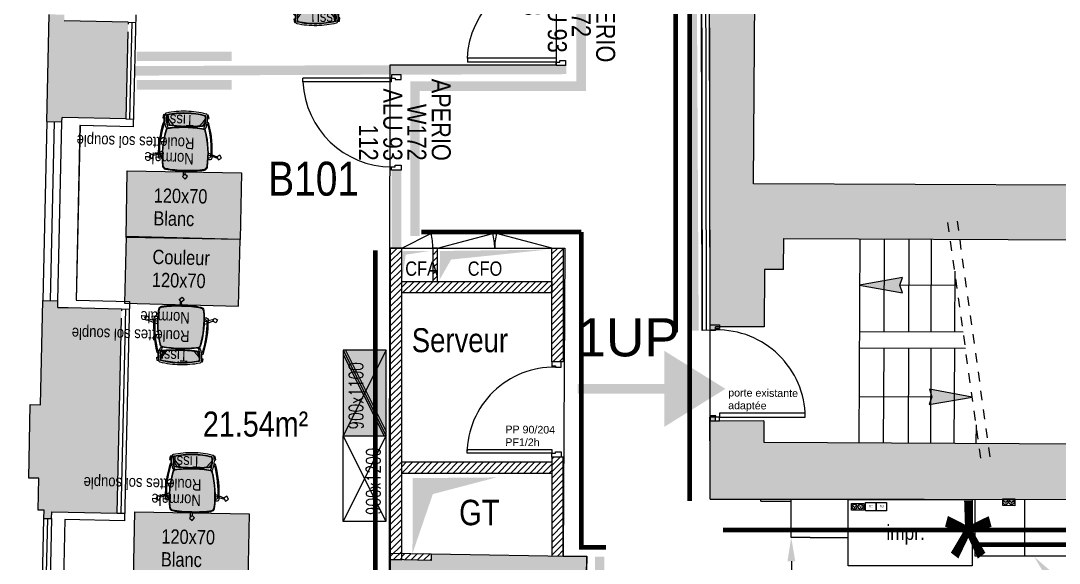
# Model space of a CAD drawing. Extents: x -28.9 to 23.3, y -8.4 to 57.6.
# Drawn here: x -16.27 to -5.36, y 25.05 to 30.75 of the extents above; entities that cross this region are included whole.
import ezdxf
from ezdxf import colors
from ezdxf.entities.mleader import LeaderData, LeaderLine
from ezdxf.enums import TextEntityAlignment as Align
from ezdxf.math import Vec2, Vec3

# ---------------------------------------------------------------- set-up
doc = ezdxf.new("R2010")
doc.units = 0
doc.header["$LTSCALE"] = 0.001
for name, pattern in [('AXES2', [28.575, 19.05, -3.175, 3.175, -3.175]), ('CACHE', [0.375, 0.25, -0.125]), ('CACHE2', [4.7625, 3.175, -1.5875]), ('CONTINU', [0]), ('HIDDEN', [9.525, 6.35, -3.175])]:
    doc.linetypes.add(name, pattern=pattern)
for name, color, linetype in [('00-SECURITE UP', 12, 'Continuous'), ('01-FAC_CHASSIS EXI', 4, 'Continuous'), ('01-STR_MACONNERIE_HACH', 252, 'Continuous'), ('02-CL HACH PLATRE', 6, 'Continuous'), ('02-ISOLATION', 6, 'ISOLATION'), ('A-Etiq_Mob', 7, 'Continuous'), ('A-Etiquettes', 7, 'Continuous'), ('A-legende', 7, 'Continuous'), ('A-MobilierAQ', 7, 'Continuous'), ('A-num pièce', 1, 'Continuous'), ('A-texte', 7, 'Continuous'), ('Exit- Etiquette-incendie', 1, 'Continuous')]:
    doc.layers.add(name, color=color, linetype=linetype)
for name, color, linetype, true_color in [('04-MOBILIER', 1, 'Continuous', 0xff0000), ('A-cote', 7, 'Continuous', 0x425746), ('A-Détails', 7, 'Continuous', 0x00a500), ('A-mobilier', 7, 'Continuous', 0x666666), ('A-MOQUETTE', 7, 'Continuous', 0xe5ecff), ('A-projet', 7, 'Continuous', 0x5b6280), ('A-signalétique', 7, 'Continuous', 0x666666), ('A-vitré', 7, 'Continuous', 0x61becc), ('couleur siege', 1, 'Continuous', 0xff0000), ('SA-ELEVATION', 2, 'Continuous', 0xffff00)]:
    doc.layers.add(name, color=color, linetype=linetype, true_color=true_color)
doc.layers.add('A-portes', color=7, linetype='Continuous', lineweight=25)
doc.layers.add('plafond', color=5, linetype='Continuous', lineweight=25, true_color=0x0000ff)
doc.styles.add('ARIAL', font='arial.ttf')
doc.styles.add('RENS', font='arial.ttf', dxfattribs={"width": 0.999})
doc.styles.add('ROMAND', font='romand', dxfattribs={"width": 0.7})
doc.styles.get("Standard").update_dxf_attribs({"font": 'ARIALN.TTF'})
doc.styles.add('verdana', font='swissc.ttf')
doc.styles.add('Y_TXT_COT', font='arial.ttf', dxfattribs={"height": 0.2})
doc.linetypes.add('ISOLATION', pattern='A,0.00254,-2.54,[134,ltypeshp.shx,S=2.54,R=0,X=-2.54,Y=0],-5.08,[134,ltypeshp.shx,S=2.54,R=180,X=2.54,Y=0],-2.54', length=10.16254)
pattern_1 = [(45, (-0.12, 0), (-0.03367596, 0.03367596), [])]

# ---------------------------------------------------------------- blocks, each defined once
blk = doc.blocks.new('chaise')
at = {"layer": 'A-mobilier', "ltscale": 0.1, "true_color": 0xc7c8ca}
h = blk.add_hatch(color=9, dxfattribs=at)
h.dxf.hatch_style = 1
h.paths.add_polyline_path([(0.272, 0.456, 0.30076), (0.236, 0.489, 0.043342), (0.008, 0.509, 0.043342), (-0.219, 0.489, 0.300759), (-0.255, 0.456, 0.09791), (-0.223, 0.027, 0.292085), (-0.207, 0.013, 0.040929), (0.008, -0.005, 0.040929), (0.223, 0.013, 0.292085), (0.239, 0.027, 0.09791)])
h.paths.add_polyline_path([(0.159, -0.024, 0.015765), (0.008, -0.018, 0.016739), (-0.152, -0.025), (-0.19, -0.069), (-0.218, -0.103, 0.040824), (-0.213, -0.142, 0.054873), (0.008, -0.167, 0.054873), (0.23, -0.142, 0.02252), (0.233, -0.121), (0.219, -0.101)])
h.paths.add_polyline_path([(0.191, -0.026, 0.003373), (0.159, -0.024), (0.219, -0.101), (0.233, -0.121, 0.02535), (0.235, -0.097)])
h.paths.add_polyline_path([(0.226, -0.03, 0.0036), (0.191, -0.026), (0.235, -0.097, 0.0714)])
h.paths.add_polyline_path([(-0.152, -0.025, 0.003505), (-0.185, -0.027), (-0.196, -0.043), (-0.217, -0.075, 0.030269), (-0.218, -0.103), (-0.19, -0.069)])
h.paths.add_polyline_path([(-0.185, -0.027, 0.002494), (-0.209, -0.03, 0.048116), (-0.217, -0.075), (-0.196, -0.043)], flags=17)
at = {"layer": 'A-mobilier'}
for p, q in [((0.004, 0.509), (0.006, 0.543)), ((0.022, 0.558), (0.023, 0.509)), ((-0.262, 0.365), (-0.287, 0.365)), ((0.279, 0.365), (0.303, 0.365)), ((-0.374, 0.349), (-0.308, 0.33)), ((-0.308, 0.308), (-0.363, 0.33)), ((-0.292, 0.326), (-0.283, 0.323)), ((-0.263, 0.345), (-0.272, 0.345)), ((0.279, 0.345), (0.288, 0.345)), ((0.279, 0.31), (0.309, 0.317)), ((0.309, 0.293), (0.279, 0.282)), ((0.324, 0.32), (0.378, 0.334)), ((0.398, 0.325), (0.324, 0.298)), ((-0.242, -0.066), (-0.241, -0.066)), ((-0.19, -0.069), (-0.219, -0.105)), ((-0.217, -0.075), (-0.196, -0.043)), ((0.233, -0.121), (0.219, -0.101)), ((0.258, -0.066), (0.257, -0.066))]:
    blk.add_line(p, q, dxfattribs=at)
at = {"layer": 'A-mobilier', "linetype": 'HIDDEN'}
for p, q in [((-0.263, 0.29), (-0.293, 0.302)), ((-0.283, 0.323), (-0.263, 0.317)), ((-0.196, -0.043), (-0.185, -0.027)), ((-0.152, -0.025), (-0.19, -0.069)), ((0.219, -0.101), (0.159, -0.024)), ((0.191, -0.026), (0.235, -0.097))]:
    blk.add_line(p, q, dxfattribs=at)
at = {"layer": 'A-mobilier'}
for points in [[(-0.024, 0.57), (0.006, 0.543), (0.034, 0.572), (0.003, 0.6)], [(-0.398, 0.31), (-0.363, 0.331), (-0.383, 0.366), (-0.418, 0.345)], [(0.395, 0.371), (0.378, 0.334), (0.415, 0.317), (0.432, 0.354)]]:
    blk.add_lwpolyline(points, close=True, dxfattribs=at)
for points in [[(-0.243, -0.109), (-0.259, -0.113), (-0.25, -0.153), (-0.237, -0.15)], [(0.255, -0.145), (0.275, -0.147), (0.28, -0.107), (0.259, -0.105)]]:
    blk.add_lwpolyline(points, dxfattribs=at)
for centre, radius, start, end in [((-0.212, 0.445), 0.0447, 99.9272, 166.8835), ((-0.019, -0.687), 1.184, 88.7046, 100.0235), ((0.008, -0.811), 1.32, 90, 99.927), ((0.008, -0.811), 1.32, 80.073, 90), ((0.035, -0.687), 1.184, 79.9765, 91.2954), ((0.228, 0.445), 0.0447, 13.1165, 80.0728), ((-0.287, 0.345), 0.02, 90, 178.2197), ((0.845, 0.323), 1.108, 173.1278, 195.4958), ((0.845, 0.323), 1.103, 173.7387, 195.3268), ((-0.203, 0.434), 0.0495, 115.9014, 169.3298), ((-0.829, 0.323), 1.103, 344.6732, 6.2613), ((-0.829, 0.323), 1.108, 344.5042, 6.8722), ((0.219, 0.434), 0.0495, 10.6702, 64.0986), ((0.303, 0.345), 0.02, 1.7803, 90), ((1.039, 0.304), 1.347, 178.2197, 195.2822), ((0.842, 0.272), 1.135, 177.2781, 195.5028), ((-0.272, 0.325), 0.02, 90, 177.2781), ((-0.826, 0.272), 1.135, 344.4972, 2.7219), ((-1.023, 0.304), 1.347, 344.7178, 1.7803), ((0.288, 0.325), 0.02, 2.7219, 90), ((-0.207, -0.008), 0.02, 80.7555, 159.0187), ((-0.204, 0.032), 0.02, 195.4958, 260.6251), ((0.02, -0.095), 0.243, 156.8702, 192.2258), ((-0.2, 0.037), 0.02, 195.3268, 260.7665), ((0.008, 1.315), 1.32, 260.6251, 270), ((-0.186, -0.008), 0.02, 114.7785, 159.0187), ((0.008, 1.315), 1.315, 260.7665, 270), ((0.008, 1.315), 1.315, 270, 279.2335), ((0.008, 1.315), 1.32, 270, 279.3749), ((0.202, -0.008), 0.02, 20.9813, 65.2215), ((0.216, 0.037), 0.02, 279.2335, 344.6732), ((0.223, -0.008), 0.02, 20.9813, 99.2445), ((-0.003, -0.095), 0.243, 347.7742, 23.1298), ((0.22, 0.032), 0.02, 279.3749, 344.5042), ((-0.241, -0.046), 0.02, 195.2822, 270), ((-0.233, -0.026), 0.02, 195.5028, 252.7294), ((0.02, -0.095), 0.263, 159.0187, 193.9621), ((0.02, -0.095), 0.238, 164.1556, 191.4603), ((0.031, -2.412), 2.399, 90.5363, 95.8288), ((0.031, -2.412), 2.394, 90.5374, 95.7482), ((-0.014, -2.412), 2.399, 84.1712, 89.4637), ((-0.014, -2.412), 2.394, 84.2518, 89.4626), ((-0.003, -0.095), 0.238, 348.5397, 15.8444), ((-0.003, -0.095), 0.263, 346.0379, 20.9813), ((0.249, -0.026), 0.02, 287.2706, 344.4972), ((0.257, -0.046), 0.02, 270, 344.7178), ((-0.22, -0.145), 0.02, 218.589, 257.0335), ((0.01, 0.853), 1.044, 257.0335, 269.9004), ((0.01, 0.853), 1.024, 257.1546, 269.8984), ((0.01, 0.853), 1.019, 257.3346, 269.8979), ((0.006, 0.853), 1.019, 270.1021, 282.6654), ((0.006, 0.853), 1.024, 270.1016, 282.8454), ((0.006, 0.853), 1.044, 270.0996, 282.9665), ((0.236, -0.145), 0.02, 282.9665, 321.411)]:
    blk.add_arc(centre, radius, start, end, dxfattribs=at)
blk = doc.blocks.new('SiègeT1')
at = {"layer": 'couleur siege', "true_color": 0x8a6689}
for points in [[(-0.194, 0.224), (-0.077, 0.21), (0.039, 0.212), (0.155, 0.217), (0.198, 0.222), (0.203, 0.244), (0.204, 0.282), (0.201, 0.321), (0.123, 0.338), (0.039, 0.343), (-0.023, 0.345), (-0.098, 0.338), (-0.149, 0.331), (-0.196, 0.322), (-0.202, 0.3), (-0.201, 0.265)], [(-0.208, -0.236), (-0.225, -0.22), (-0.234, -0.197), (-0.236, -0.14), (-0.238, -0.076), (-0.234, -0.012), (-0.228, 0.045), (-0.218, 0.102), (-0.211, 0.132), (-0.201, 0.169), (-0.197, 0.177), (-0.184, 0.18), (-0.12, 0.188), (-0.049, 0.193), (0.009, 0.195), (0.077, 0.193), (0.132, 0.188), (0.169, 0.183), (0.191, 0.179), (0.199, 0.177), (0.204, 0.173), (0.207, 0.164), (0.219, 0.115), (0.231, 0.045), (0.237, -0.005), (0.241, -0.063), (0.241, -0.105), (0.24, -0.159), (0.236, -0.197), (0.235, -0.21), (0.229, -0.22), (0.222, -0.229), (0.213, -0.234), (0.207, -0.236), (0.175, -0.242), (0.114, -0.248), (0.051, -0.251), (-0.05, -0.252), (-0.126, -0.247), (-0.191, -0.238)]]:
    blk.add_hatch(color=8, dxfattribs=at).paths.add_polyline_path(points)
at = {"extrusion": (0, 0, -1), "xscale": 0.8999999999999986, "yscale": 0.8999999999999986, "zscale": -0.9, "rotation": 180}
blk.add_blockref('chaise', (0.005, 0.195), dxfattribs=at)
at = {"layer": 'A-Etiq_Mob', "style": 'ROMAND', "width": 0.7}
for tag, p in [('FINITION', (-0.079, 0.177)), ('PIETEMENT', (-0.091, -0.031)), ('ASSISE', (-0.088, -0.224)), ('COULEUR', (-0.104, -0.424))]:
    blk.add_attdef(tag, p, '', height=0.15, dxfattribs=at)
blk = doc.blocks.new('Poste127Couleur')
at = {"transparency": 33554582}
h = blk.add_hatch(color=256, dxfattribs=at)
h.dxf.hatch_style = 1
h.set_gradient(color1=(169, 83, 160), color2=(255, 246, 230), tint=1, name='CURVED')
h.paths.add_polyline_path([(0, 0.703), (0, 0.003), (1.2, 0.003), (1.2, 0.703)])
blk.add_lwpolyline([(0, 0.7), (0, 0), (1.2, 0), (1.2, 0.7)], close=True)
at = {"layer": 'A-Etiq_Mob'}
for tag, p in [('STRATIFIE', (0.284, 0.421)), ('DIM', (0.284, 0.18))]:
    blk.add_attdef(tag, p, '', height=0.15, dxfattribs=at)
blk = doc.blocks.new('Poste127')
at = {"transparency": 33554582}
h = blk.add_hatch(color=256, dxfattribs=at)
h.dxf.hatch_style = 1
h.set_gradient(color1=(199, 200, 202), color2=(255, 246, 230), tint=1, name='CURVED')
h.paths.add_polyline_path([(0, 0.7), (0, 0), (1.2, 0), (1.2, 0.7)])
blk.add_lwpolyline([(0, 0.7), (0, 0), (1.2, 0), (1.2, 0.7)], close=True)
at = {"layer": 'A-Etiq_Mob'}
for tag, p in [('FINITION', (0.284, 0.421)), ('DIM', (0.284, 0.18))]:
    blk.add_attdef(tag, p, '', height=0.15, dxfattribs=at)
blk = doc.blocks.new('BLOC_ATT_RENS_100')
at = {"flags": 8}
for tag, p, height in [('N°', (-0.416, 0.973), 0.25), ('TITRE', (-0.416, 0.675), 0.21), ('SURF', (-0.416, 0.373), 0.15), ('EFFECTIF', (-0.416, 0.073), 0.15), ('HSP', (-0.416, -0.236), 0.15), ('REV.SOL', (-0.416, -0.526), 0.15), ('REV.MUR', (-0.416, -0.826), 0.15), ('PLAF', (-0.416, -1.126), 0.15)]:
    blk.add_attdef(tag, p, '', height=height, dxfattribs=at)
at = {"layer": 'Exit- Etiquette-incendie', "flags": 8}
for tag, p in [('EFFECTIF.MAX', (-0.416, -1.414)), ('SURF.PROG', (-0.416, -1.648))]:
    blk.add_attdef(tag, p, '', height=0.15, dxfattribs=at)
blk = doc.blocks.new('Xref-R1-2018-11')
h = blk.add_hatch(color=256)
h.dxf.hatch_style = 1
h.paths.add_polyline_path([(-9.527, 21.458), (-9.533, 21.154), (-9.497, 21.419), (-9.24, 21.459)])
h = blk.add_hatch(color=256)
h.dxf.hatch_style = 1
h.paths.add_polyline_path([(-9.136, 21.458), (-9.142, 21.154), (-9.02, 21.368), (-8.011, 21.472)])
h = blk.add_hatch(color=256)
h.dxf.hatch_style = 1
h.paths.add_polyline_path([(-4.278, 21.178), (-4.728, 21.1), (-4.279, 21.017), (-4.306, 21.098)])
h = blk.add_hatch(color=256)
h.dxf.hatch_style = 1
h.paths.add_polyline_path([(-3.996, 19.846), (-3.546, 19.924), (-3.995, 20.007), (-3.968, 19.926)])
h = blk.add_hatch(color=256)
h.dxf.hatch_style = 1
h.paths.add_polyline_path([(-9.423, 19.072), (-9.426, 18.28), (-9.212, 18.904), (-8.546, 19.079)])
at = {"layer": '00-SECURITE UP'}
h = blk.add_hatch(color=256, dxfattribs=at)
h.dxf.hatch_style = 1
h.paths.add_polyline_path([(-6.781, 19.61), (-6.781, 20.01), (-6.781, 20.41), (-6.138, 20.01)])
at = {"layer": '01-STR_MACONNERIE_HACH'}
h = blk.add_hatch(color=256, dxfattribs=at)
h.dxf.hatch_style = 1
h.paths.add_polyline_path([(-13.248, 17.273), (-13.246, 17.355), (-13.326, 17.357), (-13.329, 17.259), (-13.391, 17.26), (-13.399, 16.927), (-13.508, 16.93), (-13.541, 15.475), (-12.378, 15.485), (-12.099, 15.493), (-12.101, 15.595), (-11.795, 15.597), (-11.795, 15.651), (-11.705, 15.652), (-11.706, 15.732), (-11.796, 15.731), (-11.8, 16.308), (-12.584, 16.301), (-12.563, 17.257)])
h.paths.add_polyline_path([(-13.016, 26.879), (-13.015, 26.929), (-13.175, 26.932), (-13.2, 25.804), (-13.04, 25.801), (-13.039, 25.847), (-12.369, 25.832), (-12.346, 26.864)])
h.paths.add_polyline_path([(-12.948, 29.884), (-12.947, 29.93), (-13.107, 29.934), (-13.132, 28.82), (-12.972, 28.816), (-12.971, 28.858), (-12.301, 28.843), (-12.278, 29.869)])
h.paths.add_polyline_path([(-12.881, 32.88), (-12.88, 32.926), (-13.04, 32.93), (-13.065, 31.819), (-12.905, 31.816), (-12.904, 31.857), (-12.234, 31.842), (-12.211, 32.865)])
h.paths.add_polyline_path([(-7.898, 17.894), (-7.925, 16.194), (-9.339, 16.216), (-9.312, 17.916)], flags=16)
edge = h.paths.add_edge_path()
edge.add_line((-5.736, 19.449), (-5.735, 19.673))
edge.add_line((-5.735, 19.673), (-6.241, 19.672))
edge.add_line((-6.241, 19.672), (-6.241, 19.712))
edge.add_line((-6.241, 19.712), (-6.301, 19.712))
edge.add_line((-6.301, 19.712), (-6.3, 19.332))
edge.add_line((-6.3, 19.332), (-6.3, 19.212))
edge.add_line((-6.3, 19.212), (-6.3, 18.852))
edge.add_line((-6.3, 18.852), (-4.904, 18.85))
edge.add_line((-4.904, 18.85), (-4.79, 18.848))
edge.add_line((-4.79, 18.848), (-4.79, 18.85))
edge.add_line((-4.79, 18.85), (0.023, 18.845))
edge.add_line((0.023, 18.845), (0.106, 18.845))
edge.add_line((0.106, 18.845), (0.281, 18.845))
edge.add_line((0.281, 18.845), (0.449, 18.845))
edge.add_line((0.449, 18.845), (0.449, 18.425))
edge.add_line((0.449, 18.425), (0.449, 16.685))
edge.add_line((0.449, 16.685), (0.449, 16.24))
edge.add_line((0.449, 16.24), (0.224, 16.243))
edge.add_line((0.224, 16.243), (0.155, 16.243))
edge.add_line((0.155, 16.243), (-0.001, 16.245))
edge.add_line((-0.001, 16.245), (-0.247, 16.245))
edge.add_line((-0.247, 16.245), (-0.245, 15.778))
edge.add_line((-0.245, 15.778), (-1.206, 15.769))
edge.add_line((-1.206, 15.769), (-1.205, 15.609))
edge.add_line((-1.205, 15.609), (-1.102, 15.61))
edge.add_line((-1.102, 15.61), (-1.102, 15.568))
edge.add_line((-1.102, 15.568), (-0.915, 15.565))
edge.add_line((-0.915, 15.565), (-0.933, 14.246))
edge.add_line((-0.933, 14.246), (0.286, 14.181))
edge.add_line((0.286, 14.181), (0.599, 14.665))
edge.add_line((0.599, 14.665), (0.871, 14.653))
edge.add_line((0.871, 14.653), (1.106, 14.67))
edge.add_arc((1.275, 16.782), 2.119, 265.4303, 301.2709)
edge.add_arc((40.798, -48.297), 74.021, 121.07038, 121.27092, ccw=False)
edge.add_line((2.596, 15.105), (3.168, 15.533))
edge.add_line((3.168, 15.533), (0.286, 19.372))
edge.add_line((0.286, 19.372), (-0.76, 19.393))
edge.add_line((-0.76, 19.393), (-0.747, 22.141))
edge.add_line((-0.747, 22.141), (-5.843, 22.165))
edge.add_line((-5.843, 22.165), (-5.797, 28.561))
edge.add_line((-5.797, 28.561), (-5.795, 29.111))
edge.add_line((-5.795, 29.111), (-6.316, 29.111))
edge.add_line((-6.316, 29.111), (-6.302, 20.622))
edge.add_line((-6.302, 20.622), (-6.242, 20.622))
edge.add_line((-6.242, 20.622), (-6.242, 20.662))
edge.add_line((-6.242, 20.662), (-5.731, 20.663))
edge.add_line((-5.731, 20.663), (-5.727, 21.265))
edge.add_line((-5.727, 21.265), (-5.527, 21.264))
edge.add_line((-5.527, 21.264), (-5.526, 21.589))
edge.add_line((-5.526, 21.589), (-1.324, 21.57))
edge.add_line((-1.324, 21.57), (-1.334, 19.428))
edge.add_line((-1.334, 19.428), (-5.736, 19.449))
h.paths.add_polyline_path([(-6.324, 34.208), (-6.319, 31.031), (-5.787, 31.031), (-5.774, 34.209)])
h.paths.add_polyline_path([(-13.076, 46.557), (-13.075, 46.625), (-13.135, 46.627), (-13.137, 46.538), (-13.224, 46.54), (-13.233, 46.163), (-13.194, 46.162), (-13.201, 45.865), (-13.28, 45.867), (-13.285, 45.627), (-13.311, 45.628), (-13.333, 44.653), (-13.307, 44.652), (-13.313, 44.402), (-13.234, 44.4), (-13.241, 44.095), (-13.279, 44.096), (-13.288, 43.725), (-13.2, 43.724), (-13.202, 43.625), (-13.142, 43.623), (-13.141, 43.688), (-12.9, 43.683), (-12.835, 46.552)])
h.paths.add_polyline_path([(-13.176, 42.149), (-13.174, 42.214), (-13.234, 42.215), (-13.236, 42.139), (-13.323, 42.141), (-13.332, 41.765), (-13.293, 41.764), (-13.3, 41.46), (-13.379, 41.462), (-13.385, 41.218), (-13.41, 41.218), (-13.432, 40.253), (-13.407, 40.252), (-13.412, 40.01), (-13.333, 40.008), (-13.34, 39.7), (-13.378, 39.701), (-13.387, 39.33), (-13.299, 39.328), (-13.301, 39.239), (-13.241, 39.237), (-13.24, 39.299), (-12.999, 39.294), (-12.934, 42.143)])
h.paths.add_polyline_path([(-12.133, 36.307), (-8.706, 36.23), (-7.819, 36.245), (-7.814, 36.868), (-13.052, 36.904), (-13.033, 37.754), (-13.275, 37.76), (-13.273, 37.835), (-13.333, 37.837), (-13.335, 37.741), (-13.422, 37.743), (-13.431, 37.366), (-13.392, 37.365), (-13.399, 37.058), (-13.479, 37.059), (-13.484, 36.813), (-13.506, 36.813), (-13.53, 35.762), (-13.508, 35.761), (-13.515, 35.431), (-12.983, 35.419), (-12.997, 34.816), (-12.837, 34.813), (-12.836, 34.849), (-12.166, 34.834)])
h.paths.add_polyline_path([(-12.437, 22.845), (-12.414, 23.862), (-13.084, 23.877), (-13.082, 23.941), (-13.242, 23.944), (-13.268, 22.819), (-13.108, 22.816), (-13.107, 22.86)])
h.paths.add_polyline_path([(-12.53, 18.704), (-12.482, 20.85), (-13.042, 20.863), (-13.152, 20.864), (-13.15, 20.935), (-13.31, 20.938), (-13.335, 19.841), (-13.441, 19.844), (-13.458, 19.073), (-13.351, 19.071), (-13.358, 18.736), (-13.295, 18.735), (-13.297, 18.647), (-13.217, 18.646), (-13.216, 18.719)])
h.paths.add_polyline_path([(-6.372, 48.192), (-6.362, 48.083), (-6.35, 45.986), (-6.355, 36.933), (-6.374, 36.933), (-6.379, 36.271), (-6.327, 36.271), (-6.326, 36.129), (-5.766, 36.13), (-5.763, 36.865), (-5.789, 36.865), (-5.862, 50.72), (-13.17, 50.678), (-13.239, 47.632), (-13.199, 47.631), (-13.206, 47.338), (-13.119, 47.336), (-13.121, 47.216), (-13.061, 47.215), (-13.06, 47.277), (-12.758, 47.271), (-12.761, 47.906), (-12.774, 50.156), (-9.694, 50.173), (-9.694, 50.213), (-8.334, 50.221), (-8.334, 50.271), (-7.404, 50.277), (-6.384, 50.277)])
h.paths.add_polyline_path([(-9.228, 18.277), (-9.229, 18.207), (-9.229, 18.207), (-9.659, 18.217), (-9.67, 16.326), (-10.321, 16.321), (-10.316, 15.742), (-10.395, 15.742), (-10.394, 15.662), (-10.316, 15.662), (-10.316, 15.608), (-9.982, 15.61), (-9.973, 15.506), (-6.787, 15.534), (-6.787, 15.646), (-6.432, 15.647), (-6.433, 15.722), (-6.324, 15.722), (-6.324, 15.802), (-6.408, 15.804), (-6.409, 16.252), (-7.629, 16.254), (-7.62, 16.686), (-7.917, 16.691), (-7.904, 17.516), (-7.607, 17.511), (-7.595, 18.251), (-7.867, 18.256)])
h.paths.add_polyline_path([(-3.647, 16.249), (-4.965, 16.251), (-4.964, 15.806), (-5.016, 15.806), (-5.016, 15.726), (-4.932, 15.726), (-4.932, 15.652), (-4.669, 15.652), (-4.669, 15.576), (-3.606, 15.586), (-3.608, 15.746), (-3.645, 15.745)], flags=17)
at = {"layer": '02-CL HACH PLATRE', "lineweight": 13, "transparency": 33554687}
h = blk.add_hatch(dxfattribs=at)
h.set_pattern_fill('ANSI31', color=256, scale=0.015)
h.set_pattern_definition([(45, (0.014326, -8e-05), (-0.03367596, 0.03367596), [])])
h.paths.add_polyline_path([(-9.539, 21.488), (-9.659, 21.488), (-9.659, 18.217), (-9.539, 18.214)])
h = blk.add_hatch(dxfattribs=at)
h.set_pattern_fill('ANSI31', color=256, scale=0.015)
h.set_pattern_definition([(45, (-1.38724, -1.51027), (-0.03367596, 0.03367596), [])])
h.paths.add_polyline_path([(-9.162, 21.489), (-9.212, 21.489), (-9.212, 21.139), (-9.162, 21.139)])
h = blk.add_hatch(dxfattribs=at)
h.set_pattern_fill('ANSI31', color=256, scale=0.015)
h.set_pattern_definition(pattern_1)
h.paths.add_polyline_path([(-7.962, 21.489), (-7.842, 21.489), (-7.842, 20.293), (-7.962, 20.293)])
h = blk.add_hatch(dxfattribs=at)
h.set_pattern_fill('ANSI31', color=256, scale=0.015)
h.paths.add_polyline_path([(-9.539, 21.139), (-7.962, 21.139), (-7.962, 21.019), (-9.539, 21.019)])
h = blk.add_hatch(dxfattribs=at)
h.set_pattern_fill('ANSI31', color=256, scale=0.015)
h.paths.add_polyline_path([(-9.539, 19.242), (-9.539, 19.122), (-7.962, 19.122), (-7.962, 19.242)])
h = blk.add_hatch(dxfattribs=at)
h.set_pattern_fill('ANSI31', color=256, scale=0.015)
h.set_pattern_definition(pattern_1)
h.paths.add_polyline_path([(-7.842, 19.293), (-7.962, 19.293), (-7.962, 18.254), (-7.842, 18.253)])
h = blk.add_hatch(dxfattribs=at)
h.set_pattern_fill('ANSI31', color=256, scale=0.015)
h.paths.add_polyline_path([(-9.539, 18.282), (-9.539, 18.217), (-9.539, 18.214), (-9.229, 18.207), (-9.228, 18.277)])
for p, q in [((-6.327, 36.271), (-6.302, 20.622)), ((-5.843, 22.165), (-5.797, 28.561)), ((-13.268, 22.819), (-13.242, 23.944)), ((-13.108, 22.816), (-13.107, 22.86)), ((-5.527, 21.264), (-5.526, 21.589)), ((-5.526, 21.589), (-1.324, 21.57)), ((-4.726, 21.585), (-4.736, 19.444)), ((-4.47, 21.584), (-4.475, 20.613)), ((-4.211, 21.583), (-4.215, 20.612)), ((-3.975, 21.582), (-3.98, 20.611)), ((-5.727, 21.265), (-5.731, 20.663)), ((-5.527, 21.264), (-5.727, 21.265)), ((-3.729, 21.247), (-3.732, 20.609)), ((-3.708, 21.095), (-4.306, 21.098)), ((-13.335, 19.841), (-13.31, 20.938)), ((-13.152, 20.864), (-13.15, 20.935)), ((-12.53, 18.704), (-12.484, 20.751)), ((-6.242, 20.622), (-6.242, 20.662)), ((-4.73, 20.614), (-3.641, 20.609)), ((-4.731, 20.441), (-3.617, 20.436)), ((-4.475, 20.44), (-4.48, 19.443)), ((-4.216, 20.439), (-4.22, 19.442)), ((-3.981, 20.437), (-3.985, 19.441)), ((-3.733, 20.436), (-3.738, 19.44)), ((-4.733, 19.93), (-3.968, 19.926)), ((-13.458, 19.073), (-13.441, 19.844)), ((-13.441, 19.844), (-13.335, 19.841)), ((-6.3, 19.212), (-6.301, 19.712)), ((-6.241, 19.672), (-6.241, 19.712)), ((-5.735, 19.673), (-5.736, 19.449)), ((-3.505, 19.633), (-3.506, 19.438)), ((-5.736, 19.449), (-1.334, 19.428)), ((-6.3, 18.852), (-6.3, 19.212)), ((-13.358, 18.736), (-13.351, 19.071)), ((-4.79, 18.85), (0.023, 18.845)), ((-13.297, 18.647), (-13.295, 18.735)), ((-13.217, 18.646), (-13.216, 18.719)), ((-13.216, 18.719), (-12.53, 18.704)), ((-9.228, 18.277), (-7.595, 18.25)), ((-7.595, 18.251), (-7.607, 17.511))]:
    blk.add_line(p, q)
for points in [[(-12.414, 23.862), (-13.084, 23.877)], [(-12.414, 23.862), (-12.414, 23.84)], [(-12.416, 23.76), (-12.437, 22.845)], [(-13.268, 22.819), (-13.108, 22.816)], [(-12.437, 22.845), (-13.107, 22.86)], [(3.168, 15.533), (0.286, 19.372), (-0.76, 19.393), (-0.747, 22.141), (-5.843, 22.165)], [(-9.162, 21.139), (-9.162, 21.489), (-9.212, 21.489), (-9.212, 21.139), (-9.092, 21.139)], [(-13.31, 20.938), (-13.15, 20.935)], [(-13.152, 20.864), (-13.042, 20.863)], [(-13.042, 20.863), (-12.482, 20.85)], [(-12.482, 20.85), (-12.482, 20.831)], [(-6.242, 20.622), (-6.302, 20.622)], [(-5.731, 20.663), (-6.242, 20.662)], [(-6.241, 19.712), (-6.301, 19.712)], [(-5.735, 19.673), (-6.241, 19.672)], [(-13.351, 19.071), (-13.458, 19.073)], [(-6.3, 18.852), (-4.811, 18.85)], [(-13.295, 18.735), (-13.358, 18.736)], [(-13.297, 18.647), (-13.217, 18.646)], [(-9.228, 18.277), (-9.229, 18.207), (-9.659, 18.217), (-9.67, 16.326)], [(-7.867, 18.256), (-7.595, 18.251)]]:
    blk.add_lwpolyline(points)
at = {"linetype": 'AXES2'}
for points in [[(-3.456, 19.282), (-3.802, 21.772)], [(-3.357, 19.296), (-3.703, 21.786)]]:
    blk.add_lwpolyline(points, dxfattribs=at)
at = {"linetype": 'Continuous'}
for points in [[(-9.539, 21.488), (-9.232, 21.641)], [(-9.162, 21.489), (-8.582, 21.641)], [(-7.962, 21.489), (-8.542, 21.641)]]:
    blk.add_lwpolyline(points, dxfattribs=at)
for points in [[(-9.539, 21.488), (-9.659, 21.488), (-9.659, 18.217), (-9.539, 18.214)], [(-7.962, 21.489), (-7.842, 21.489), (-7.842, 20.293), (-7.962, 20.293)], [(-4.278, 21.178), (-4.728, 21.1), (-4.279, 21.017), (-4.306, 21.098), (-4.278, 21.178)], [(-9.539, 21.139), (-7.962, 21.139), (-7.962, 21.019), (-9.539, 21.019)], [(-3.996, 19.846), (-3.546, 19.924), (-3.995, 20.007), (-3.968, 19.926), (-3.996, 19.846)], [(-9.539, 19.242), (-7.962, 19.242), (-7.962, 19.122), (-9.539, 19.122)], [(-7.842, 19.293), (-7.962, 19.293), (-7.962, 18.254), (-7.842, 18.253)], [(-9.659, 18.217), (-9.659, 18.284), (-9.228, 18.277), (-9.229, 18.207), (-9.659, 18.217)]]:
    blk.add_lwpolyline(points, close=True)
at = {"linetype": 'CONTINU'}
for points in [[(-6.3, 20.628), (-6.3, 20.683), (-6.2, 20.683), (-6.2, 20.643), (-6.24, 20.643), (-6.24, 20.628), (-6.3, 20.628)], [(-7.863, 20.238), (-7.863, 20.293), (-7.962, 20.293), (-7.962, 20.253), (-7.922, 20.253), (-7.922, 20.238), (-7.863, 20.238)], [(-6.2, 19.753), (-6.2, 19.713), (-5.3, 19.713), (-5.3, 19.753)], [(-6.3, 19.728), (-6.3, 19.673), (-6.2, 19.673), (-6.2, 19.713), (-6.24, 19.713), (-6.24, 19.728), (-6.3, 19.728)], [(-7.962, 19.372), (-7.962, 19.333), (-8.853, 19.333), (-8.853, 19.372)], [(-7.863, 19.347), (-7.863, 19.293), (-7.962, 19.293), (-7.962, 19.333), (-7.922, 19.333), (-7.922, 19.347), (-7.863, 19.347)]]:
    blk.add_lwpolyline(points, close=True, dxfattribs=at)
at = {"linetype": 'Continuous'}
for centre, start, end in [((-9.812, 21.489), 0, 14.7529), ((-9.162, 21.489), 0, 14.7529), ((-7.962, 21.489), 165.2471, 180)]:
    blk.add_arc(centre, 0.6, start, end, dxfattribs=at)
at = {"linetype": 'CONTINU'}
for centre, radius, start, end in [((-6.225, 19.703), 0.926, 0.6649, 90.8794), ((-7.937, 19.322), 0.917, 89.1206, 179.3351)]:
    blk.add_arc(centre, radius, start, end, dxfattribs=at)
at = {"layer": '00-SECURITE UP', "const_width": 0.1}
blk.add_lwpolyline([(-7.691, 20.01), (-6.781, 20.01), (-6.781, 20.01), (-6.781, 20.01)], dxfattribs=at)
at = {"layer": '01-FAC_CHASSIS EXI', "linetype": 'Continuous'}
for p, q in [((-13.23, 20.937), (-13.188, 22.817)), ((-13.286, 17.356), (-13.257, 18.646))]:
    blk.add_line(p, q, dxfattribs=at)
at = {"layer": '01-FAC_CHASSIS EXI'}
for points in [[(-13.268, 22.819), (-13.31, 20.938)], [(-13.15, 20.935), (-13.108, 22.816)], [(-13.326, 17.357), (-13.297, 18.647)], [(-13.217, 18.646), (-13.246, 17.355)]]:
    blk.add_lwpolyline(points, dxfattribs=at)
at = {"layer": '02-ISOLATION', "linetype": 'Continuous'}
for points in [[(-6.44, 47.759), (-6.435, 37.014), (-6.454, 37.015), (-6.459, 36.19), (-6.407, 36.19), (-6.407, 34.196), (-6.396, 29.11), (-6.382, 20.622)], [(-6.36, 47.759), (-6.355, 36.933), (-6.374, 36.933), (-6.379, 36.271), (-6.327, 36.271), (-6.327, 34.196), (-6.316, 29.111), (-6.302, 20.622)], [(-12.332, 23.94), (-12.359, 22.763), (-12.918, 22.776), (-12.96, 20.941), (-12.4, 20.928), (-12.452, 18.622), (-13.077, 18.636), (-13.106, 17.349), (-12.481, 17.335), (-12.503, 16.381), (-11.72, 16.387), (-11.72, 15.942), (-10.398, 15.951), (-10.401, 16.4), (-9.67, 16.406)], [(-12.414, 23.862), (-12.334, 23.86)], [(-12.437, 22.845), (-12.357, 22.843)], [(-12.482, 20.85), (-12.402, 20.848)], [(-12.53, 18.704), (-12.45, 18.702)]]:
    blk.add_lwpolyline(points, dxfattribs=at)
at = {"layer": '02-ISOLATION', "linetype": 'ISOLATION', "ltscale": 0.004}
for points in [[(-6.356, 29.111), (-6.356, 29.111), (-6.342, 20.622)], [(-12.374, 23.861), (-12.397, 22.844)], [(-12.442, 20.849), (-12.49, 18.703)]]:
    blk.add_lwpolyline(points, dxfattribs=at)
ref = blk.add_blockref('BLOC_ATT_RENS_100', (-9.132, 20.772), dxfattribs=dict(xscale=0.8904010259425927, yscale=0.8904010259425927, zscale=1.729869398067128))
ref.add_attrib('TITRE', 'CFA', (-9.502, 21.198), dxfattribs={"height": 0.15, "rotation": 360, "style": 'verdana', "flags": 8})
ref = blk.add_blockref('BLOC_ATT_RENS_100', (-8.475, 20.772), dxfattribs=dict(xscale=0.8904010259425927, yscale=0.8904010259425927, zscale=1.729869398067128))
ref.add_attrib('TITRE', 'CFO', (-8.845, 21.198), dxfattribs={"height": 0.15, "rotation": 360, "style": 'verdana', "flags": 8})
ref = blk.add_blockref('BLOC_ATT_RENS_100', (-9.059, 19.74), dxfattribs=dict(xscale=0.9, yscale=0.9, zscale=1.748518266375844))
ref.add_attrib('TITRE', 'Serveur', (-9.433, 20.395), dxfattribs={"height": 0.252, "rotation": 360, "style": 'verdana', "flags": 8})
ref = blk.add_blockref('BLOC_ATT_RENS_100', (-8.566, 18.152), dxfattribs=dict(xscale=0.8904010259425927, yscale=0.8904010259425927, zscale=1.729869398067128))
ref.add_attrib('TITRE', 'GT', (-8.936, 18.577), dxfattribs={"height": 0.2671, "rotation": 360, "style": 'verdana', "flags": 8})
at = {"char_height": 0.08, "width": 1.4724, "attachment_point": 1, "rotation": 359.5012}
for s, insert in [('{\\fArial|b0|i0|c0|p34;porte existante\\Padaptée}', (-6.108, 20.01)), ('{\\fArial|b0|i0|c0|p34;PP 90/204\\PPF1/2h }', (-8.449, 19.624))]:
    blk.add_mtext(s, dxfattribs=dict(at, insert=insert))
at = {"layer": '00-SECURITE UP', "insert": (-7.703, 20.751), "char_height": 0.4, "width": 25.87303, "attachment_point": 1, "line_spacing_factor": 0.8, "style": 'ARIAL'}
blk.add_mtext('1UP', dxfattribs=at)
blk = doc.blocks.new('imprimante')
at = {"layer": 'A-texte', "ltscale": 0.1, "insert": (-0.569, 0.454), "char_height": 0.15864, "attachment_point": 1}
blk.add_mtext_dynamic_manual_height_columns('\\pi0.38663;impr.', width=1.14973, gutter_width=12.5, heights=[0], dxfattribs=at)
blk = doc.blocks.new('A$C1E0C1A8B')
at = {"layer": '04-MOBILIER', "linetype": 'Continuous'}
for p, q in [((-0.538, 22.262), (-0.218, 22.262)), ((-0.218, 21.88), (-0.218, 22.282)), ((1.715, 21.683), (1.716, 22.279)), ((2.235, 21.683), (2.236, 22.279)), ((-0.018, 21.88), (-0.218, 21.88)), ((-0.018, 21.88), (0.382, 21.88)), ((2.235, 21.683), (1.715, 21.683)), ((3.035, 21.683), (2.235, 21.683))]:
    blk.add_line(p, q, dxfattribs=at)
at = {"layer": '04-MOBILIER', "ltscale": 0.01}
blk.add_lwpolyline([(0.382, 22.28), (1.682, 22.28), (1.682, 21.58), (0.382, 21.58)], close=True, dxfattribs=at)
at = {"layer": 'plafond', "linetype": 'Continuous'}
for points in [[(2.004, 22.285), (2.132, 22.284), (2.132, 22.213), (2.004, 22.215)], [(0.417, 22.237), (0.545, 22.236), (0.545, 22.165), (0.417, 22.166)], [(0.563, 22.248), (0.673, 22.248), (0.673, 22.159), (0.563, 22.159)], [(0.673, 22.248), (0.783, 22.248), (0.783, 22.159), (0.673, 22.159)]]:
    blk.add_lwpolyline(points, close=True, dxfattribs=at)
for centre, radius in [((2.034, 22.251), 0.027), ((2.023, 22.256), 0.0025), ((2.047, 22.256), 0.0025), ((2.097, 22.252), 0.027), ((2.085, 22.257), 0.0025), ((2.109, 22.257), 0.0025), ((0.447, 22.203), 0.027), ((0.436, 22.208), 0.0025), ((0.448, 22.194), 0.0025), ((0.46, 22.208), 0.0025), ((0.51, 22.204), 0.027), ((0.498, 22.209), 0.0025), ((0.51, 22.195), 0.0025), ((0.522, 22.209), 0.0025), ((2.035, 22.243), 0.0025), ((2.097, 22.244), 0.0025)]:
    blk.add_circle(centre, radius, dxfattribs=at)
at = {"layer": 'SA-ELEVATION', "linetype": 'Continuous'}
blk.add_line((-0.538, 22.262), (-0.538, 22.282), dxfattribs=at)
at = {"layer": 'SA-ELEVATION'}
blk.add_blockref('imprimante', (0.964, 21.558), dxfattribs=at)
at = {"layer": 'plafond', "color": 5, "style": 'RENS'}
for p in [(0.601, 22.195), (0.711, 22.195)]:
    blk.add_text('RJ', height=0.024, rotation=0.0032, dxfattribs=at).set_placement(p)
blk = doc.blocks.new('armoire90Réhausse')
at = {"true_color": 0xfdedc9}
h = blk.add_hatch(color=254, dxfattribs=at)
h.dxf.hatch_style = 1
h.paths.add_polyline_path([(0, 0.45), (0, 0), (0.9, 0), (0.9, 0.45)])
blk.add_lwpolyline([(0, 0.45), (0, 0), (0.9, 0), (0.9, 0.45)], close=True)
for points in [[(0.9, 0), (0, 0.45)], [(0.9, 0.45), (0, 0)], [(0.855, 0.45), (0, 0.022)], [(0.9, 0.428), (0.045, 0)]]:
    blk.add_lwpolyline(points)
at = {"layer": 'A-Etiq_Mob', "style": 'ROMAND', "width": 0.7}
for tag, p in [('DIMENSION', (0.068, 0.242)), ('FINITION', (0.068, 0.001)), ('PORTES', (0.068, -0.239))]:
    blk.add_attdef(tag, p, '', height=0.15, dxfattribs=at)
blk = doc.blocks.new('armoire90')
blk.add_lwpolyline([(0, 0.45), (0, 0), (0.9, 0), (0.9, 0.45)], close=True)
for points in [[(0.9, 0), (0, 0.45)], [(0.9, 0.45), (0, 0)]]:
    blk.add_lwpolyline(points)
at = {"layer": 'A-Etiq_Mob', "style": 'ROMAND', "width": 0.7}
for tag, p in [('DIMENSION', (0.068, 0.242)), ('FINITION', (0.068, 0.001)), ('PORTES', (0.068, -0.239))]:
    blk.add_attdef(tag, p, '', height=0.15, dxfattribs=at)
blk = doc.blocks.new('P_93100')
for p, q in [((0.425, 0.93), (0.465, 0.93)), ((0.425, 0), (0.425, 0.93)), ((0.465, 0), (0.465, 0.93)), ((-0.5, -0.1), (-0.5, 0)), ((-0.5, 0), (-0.465, 0)), ((-0.465, 0), (-0.465, -0.04)), ((0.425, 0), (0.465, 0)), ((0.465, 0), (0.465, -0.04)), ((0.5, 0), (0.465, 0)), ((0.5, -0.1), (0.5, 0)), ((-0.45, -0.1), (-0.5, -0.1)), ((-0.465, -0.04), (-0.45, -0.04)), ((-0.45, -0.04), (-0.45, -0.1)), ((0.465, -0.04), (0.45, -0.04)), ((0.45, -0.04), (0.45, -0.1)), ((0.45, -0.1), (0.5, -0.1))]:
    blk.add_line(p, q)
blk.add_arc((0.465, 0), 0.931, 92.4628, 180)

msp = doc.modelspace()

# ---------------------------------------------------------------- linework, layer by layer
at = {"layer": 'A-Etiquettes', "color": 82, "true_color": 0x4cdb0f, "const_width": 0.1}
for points in [[(-15.048, 30.372), (-14.048, 30.372)], [(-15.048, 30.073), (-14.048, 30.073)]]:
    msp.add_lwpolyline(points, dxfattribs=at)
at = {"layer": 'A-legende', "color": 39, "linetype": 'CACHE2', "ltscale": 100, "true_color": 0x663d19, "const_width": 0.05}
msp.add_lwpolyline([(-9.385, 27.474), (-9.385, 54.496)], dxfattribs=at)
at = {"layer": 'A-legende', "color": 151, "linetype": 'CACHE', "ltscale": 2000, "true_color": 0xa4b6e5, "const_width": 0.05}
msp.add_lwpolyline([(-9.238, 27.474), (-9.238, 54.496)], dxfattribs=at)
at = {"layer": 'A-legende', "linetype": 'CACHE', "ltscale": 2000, "const_width": 0.05}
for points in [[(-10.375, 28.527), (-12.057, 28.527)], [(-10.118, 25.214), (-10.375, 25.214), (-10.375, 28.527)], [(-9.238, 25.702), (-9.238, 27.474)]]:
    msp.add_lwpolyline(points, dxfattribs=at)
at = {"layer": 'A-legende', "color": 205, "linetype": 'CACHE', "ltscale": 2000, "true_color": 0x8546b9, "const_width": 0.05}
msp.add_lwpolyline([(-12.541, 23.274), (-12.541, 28.333)], dxfattribs=at)
at = {"layer": 'A-legende', "linetype": 'CACHE', "ltscale": 2000}
msp.add_lwpolyline([(-8.889, 25.397, 0.05, 0.05, 0), (-2.475, 25.397, 0.05, 0.05, 0), (-2.475, 23.339, 0.05, 0.05, 0), (-3.333, 23.339, 0.05, 0.05, 0), (-3.333, 23.009, 0.05, 0.05, 0), (-6.045, 23.009, 0.05, 0.05, 0), (-6.045, 23.524, 0.05, 0.05, 0), (-8.066, 23.524, 0.05, 0.05, 0), (-8.066, 23.06, 0.05, 0.05, 0), (-8.798, 23.06, 0.05, 0.05, 0), (-8.798, 23.514, 0, 0, 0)], format="xyseb", dxfattribs=at)
at = {"layer": 'A-legende', "color": 1, "linetype": 'CACHE2', "ltscale": 200, "true_color": 0xff0000, "const_width": 0.05}
msp.add_lwpolyline([(-6.238, 25.243), (-3.37, 25.243)], dxfattribs=at)
at = {"layer": 'A-MOQUETTE', "ltscale": 0.01}
msp.add_lwpolyline([(-15.056, 30.809), (-15.083, 29.632), (-15.643, 29.645), (-15.684, 27.81), (-15.124, 27.797), (-15.176, 25.491), (-15.802, 25.505), (-15.831, 24.218), (-15.205, 24.204), (-15.227, 23.25), (-14.445, 23.25), (-14.441, 22.811), (-13.122, 22.82), (-13.126, 23.269), (-12.394, 23.275), (-12.384, 30.283), (-10.637, 30.282), (-10.637, 40.715)], dxfattribs=at)
at = {"layer": 'A-projet', "ltscale": 0.01}
for points in [[(-2.276, 25.71), (-9.024, 25.721), (-9.024, 27.497), (-9.107, 27.491), (-9.16, 54.628)], [(-15.056, 30.809), (-15.083, 29.632), (-15.643, 29.645), (-15.684, 27.81), (-15.124, 27.797), (-15.176, 25.491), (-15.802, 25.505), (-15.831, 24.218)], [(-12.394, 23.275), (-12.384, 28.357), (-10.549, 28.357), (-10.567, 25.122), (-10.32, 25.118), (-10.354, 23.202)]]:
    msp.add_lwpolyline(points, dxfattribs=at)
at = {"layer": 'A-signalétique', "color": 253, "linetype": 'AXES2', "ltscale": 50, "true_color": 0x999999, "const_width": 0.1}
msp.add_lwpolyline([(-9.337, 54.437), (-9.193, 27.491)], dxfattribs=at)
at = {"layer": 'A-signalétique', "color": 1, "linetype": 'CACHE', "ltscale": 2000, "true_color": 0xff0000, "const_width": 0.1}
msp.add_lwpolyline([(-12.124, 28.486), (-12.124, 30.059), (-10.378, 30.059), (-10.378, 40.659)], dxfattribs=at)
at = {"layer": 'A-signalétique', "color": 132, "linetype": 'AXES2', "ltscale": 50, "true_color": 0x18c9c0, "const_width": 0.1}
msp.add_lwpolyline([(-10.192, 23.26), (-10.183, 25.115)], dxfattribs=at)
at = {"layer": 'A-vitré', "const_width": 0.1}
for points in [[(-15.07, 30.22), (-10.533, 30.235)], [(-12.318, 28.357), (-12.318, 29.185)]]:
    msp.add_lwpolyline(points, dxfattribs=at)

# ---------------------------------------------------------------- block references
at = {"ltscale": 0.01}
msp.add_blockref('Xref-R1-2018-11', (-2.724, 6.869), dxfattribs=at)
at = {"layer": 'A-mobilier', "ltscale": 0.01}
msp.add_blockref('A$C1E0C1A8B', (-7.953, 3.438), dxfattribs=at)
at = {"layer": 'A-mobilier'}
ref = msp.add_blockref('SiègeT1', (-13.164, 31.064), dxfattribs=dict(at, xscale=-1, rotation=180.9014643380407))
ref.add_attrib('FINITION', 'Tissu', dxfattribs={"layer": 'A-Etiq_Mob', "height": 0.12, "rotation": 0.9015}).set_placement((-13.237, 30.696), align=Align.BOTTOM_LEFT)
ref.add_attrib('ASSISE', 'Normale', dxfattribs={"layer": 'A-Etiq_Mob', "height": 0.12, "rotation": 0.9015}).set_placement((-13.253, 31.098), align=Align.BOTTOM_LEFT)
ref.add_attrib('PIETEMENT', 'Roulettes sol souple', dxfattribs={"layer": 'A-Etiq_Mob', "height": 0.12, "rotation": 0.9015}).set_placement((-13.253, 30.936), align=Align.BOTTOM_LEFT)
ref = msp.add_blockref('SiègeT1', (-14.533, 29.428), dxfattribs=dict(at, xscale=-1, rotation=358.5451077480815))
ref.add_attrib('FINITION', 'Tissu', dxfattribs={"layer": 'A-Etiq_Mob', "height": 0.12, "rotation": 178.5451}).set_placement((-14.445, 29.792), align=Align.BOTTOM_LEFT)
ref.add_attrib('ASSISE', 'Normale', dxfattribs={"layer": 'A-Etiq_Mob', "height": 0.12, "rotation": 178.5451}).set_placement((-14.446, 29.39), align=Align.BOTTOM_LEFT)
ref.add_attrib('PIETEMENT', 'Roulettes sol souple', dxfattribs={"layer": 'A-Etiq_Mob', "height": 0.12, "rotation": 178.5451}).set_placement((-14.439, 29.552), align=Align.BOTTOM_LEFT)
at = {"layer": 'A-mobilier', "ltscale": 0.1}
ref = msp.add_blockref('Poste127', (-15.146, 29.17), dxfattribs=dict(at, xscale=-1, rotation=178.9172192946077))
ref.add_attrib('STRATIFIE', 'Blanc', (-14.873, 28.596), dxfattribs={"layer": 'A-Etiq_Mob', "ltscale": 0.1, "height": 0.15, "rotation": 358.9172})
ref.add_attrib('DIM', '120x70', (-14.869, 28.836), dxfattribs={"layer": 'A-Etiq_Mob', "ltscale": 0.1, "height": 0.15, "rotation": 358.9172})
at = {"layer": 'A-mobilier', "ltscale": 0.1, "rotation": 358.5451077480814}
msp.add_blockref('Poste127Couleur', (-15.177, 27.778), dxfattribs=at).add_auto_attribs({'STRATIFIE': 'Couleur', 'DIM': '120x70'})
at = {"layer": 'A-mobilier'}
ref = msp.add_blockref('SiègeT1', (-14.582, 27.497), dxfattribs=dict(at, rotation=178.5451077480814))
ref.add_attrib('FINITION', 'Tissu', dxfattribs={"layer": 'A-Etiq_Mob', "height": 0.12, "rotation": 178.5451}).set_placement((-14.508, 27.318), align=Align.BOTTOM_LEFT)
ref.add_attrib('ASSISE', 'Normale', dxfattribs={"layer": 'A-Etiq_Mob', "height": 0.12, "rotation": 178.5451}).set_placement((-14.488, 27.719), align=Align.BOTTOM_LEFT)
ref.add_attrib('PIETEMENT', 'Roulettes sol souple', dxfattribs={"layer": 'A-Etiq_Mob', "height": 0.12, "rotation": 178.5451}).set_placement((-14.49, 27.526), align=Align.BOTTOM_LEFT)
ref = msp.add_blockref('SiègeT1', (-14.46, 25.841), dxfattribs=dict(at, xscale=-1, rotation=358.9172192946078))
ref.add_attrib('FINITION', 'Tissu', dxfattribs={"layer": 'A-Etiq_Mob', "height": 0.12, "rotation": 178.9172}).set_placement((-14.374, 26.205), align=Align.BOTTOM_LEFT)
ref.add_attrib('ASSISE', 'Normale', dxfattribs={"layer": 'A-Etiq_Mob', "height": 0.12, "rotation": 178.9172}).set_placement((-14.372, 25.803), align=Align.BOTTOM_LEFT)
ref.add_attrib('PIETEMENT', 'Roulettes sol souple', dxfattribs={"layer": 'A-Etiq_Mob', "height": 0.12, "rotation": 178.9172}).set_placement((-14.366, 25.965), align=Align.BOTTOM_LEFT)
at = {"layer": 'A-mobilier', "ltscale": 0.1}
ref = msp.add_blockref('Poste127', (-15.067, 25.588), dxfattribs=dict(at, xscale=-1, rotation=178.9172192946077))
ref.add_attrib('STRATIFIE', 'Blanc', (-14.794, 25.014), dxfattribs={"layer": 'A-Etiq_Mob', "ltscale": 0.1, "height": 0.15, "rotation": 358.9172})
ref.add_attrib('DIM', '120x70', (-14.789, 25.254), dxfattribs={"layer": 'A-Etiq_Mob', "ltscale": 0.1, "height": 0.15, "rotation": 358.9172})
at = {"layer": 'A-MobilierAQ', "ltscale": 0.1, "rotation": 90}
msp.add_blockref('armoire90Réhausse', (-12.427, 26.384), dxfattribs=at).add_auto_attribs({'DIMENSION': '900x1100'})
at = {"layer": 'A-MobilierAQ', "ltscale": 0.1}
ref = msp.add_blockref('armoire90', (-12.879, 25.484), dxfattribs=dict(at, xscale=-1, rotation=270))
ref.add_attrib('DIMENSION', '900x1200', (-12.487, 25.553), dxfattribs={"layer": 'A-Etiq_Mob', "ltscale": 0.1, "height": 0.15, "rotation": 90, "style": 'ROMAND', "width": 0.7})
at = {"layer": 'A-portes', "ltscale": 0.01}
ref = msp.add_blockref('P_93100', (-10.642, 30.777), dxfattribs=dict(at, xscale=-1, rotation=90))
ref.add_attrib('N°', '113', (-10.984, 31.178), dxfattribs={"layer": '0', "ltscale": 6, "height": 0.1992, "rotation": 270})
ref.add_attrib('NATURE/DIM', 'ALU 93', (-10.728, 31.171), dxfattribs={"layer": 'A-Etiquettes', "ltscale": 6, "height": 0.1992, "rotation": 270})
ref.add_attrib('FINITION', 'W172', (-10.476, 31.171), dxfattribs={"layer": 'A-Etiquettes', "ltscale": 6, "height": 0.1992, "rotation": 270})
ref.add_attrib('FERMETURE', 'APERIO', (-10.22, 31.171), dxfattribs={"layer": 'A-Etiquettes', "ltscale": 6, "height": 0.1992, "rotation": 270})
ref = msp.add_blockref('P_93100', (-12.37, 29.678), dxfattribs=dict(at, rotation=89.99999999999999))
ref.add_attrib('N°', '112', (-12.711, 29.657), dxfattribs={"layer": '0', "ltscale": 6, "height": 0.1992, "rotation": 270})
ref.add_attrib('NATURE/DIM', 'ALU 93', (-12.456, 30.035), dxfattribs={"layer": 'A-Etiquettes', "ltscale": 6, "height": 0.1992, "rotation": 270})
ref.add_attrib('FINITION', 'W172', (-12.204, 29.872), dxfattribs={"layer": 'A-Etiquettes', "ltscale": 6, "height": 0.1992, "rotation": 270})
ref.add_attrib('FERMETURE', 'APERIO', (-11.947, 30.137), dxfattribs={"layer": 'A-Etiquettes', "ltscale": 6, "height": 0.1992, "rotation": 270})

# ---------------------------------------------------------------- texts
at = {"layer": 'A-cote', "color": 30, "insert": (-14.352, 26.64), "char_height": 0.2633, "attachment_point": 1, "rotation": 0.0792}
msp.add_mtext_dynamic_manual_height_columns('21.54m²', width=1.21952, gutter_width=12.5, heights=[0], dxfattribs=at)
at = {"layer": 'A-legende', "color": 1, "ltscale": 0.1, "insert": (-6.577, 25.705), "char_height": 1.195, "attachment_point": 1}
msp.add_mtext_dynamic_manual_height_columns('*', width=0.59757, gutter_width=12.5, heights=[0], dxfattribs=at)
at = {"layer": 'A-num pièce', "ltscale": 0.1, "insert": (-13.665, 29.265), "char_height": 0.3565, "attachment_point": 1}
msp.add_mtext_dynamic_manual_height_columns('B101', width=1.29845, gutter_width=12.5, heights=[0], dxfattribs=at)

# ---------------------------------------------------------------- next in the draw order: leaders
at = {"layer": 'A-Détails'}
ml = msp.add_multileader_mtext('Standard', dxfattribs=at)
ml.set_content('DC06', color=256, style='Y_TXT_COT')
ml.set_leader_properties()
ml.build(insert=Vec2(0, 0))
ml.multileader.update_dxf_attribs({"has_text_frame": 1, "text_left_attachment_type": 2, "text_right_attachment_type": 2, "dogleg_length": 1, "arrow_head_size": 0.25})
ctx = ml.context
ctx.base_point, ctx.char_height, ctx.arrow_head_size, ctx.landing_gap_size, ctx.plane_origin = Vec3(-7.957, 24.308), 0.3, 0.25, 0.1, Vec3(-11.402, 27.176)
ctx.left_attachment, ctx.right_attachment = 2, 2
notes = []
notes.append((ctx, [(0, (1, 1, 0), (-8.164, 24.308), (1, 0), 0.207, [(0, [(-8.171, 25.317)], 0, [])])]))
ctx.mtext.insert, ctx.mtext.rotation, ctx.mtext.width, ctx.mtext.defined_height, ctx.mtext.flow_direction = Vec3(-7.857, 24.463), 6.283185, 0.43654, 0.2, 5
ctx.mtext.has_bg_fill, ctx.mtext.bg_color, ctx.mtext.bg_scale_factor, ctx.mtext.bg_transparency, ctx.mtext.use_window_bg_color = 1, -1027028792, 1.5, 0, 1
ml = msp.add_multileader_mtext('Standard', dxfattribs=at)
ml.set_content('DC06', color=256, style='Y_TXT_COT')
ml.set_leader_properties()
ml.build(insert=Vec2(0, 0))
ml.multileader.update_dxf_attribs({"has_text_frame": 1, "text_left_attachment_type": 2, "text_right_attachment_type": 2, "dogleg_length": 1, "arrow_head_size": 0.25})
ctx = ml.context
ctx.base_point, ctx.char_height, ctx.arrow_head_size, ctx.landing_gap_size, ctx.plane_origin = Vec3(-4.9, 24.504), 0.3, 0.25, 0.1, Vec3(-8.344, 27.372)
ctx.left_attachment, ctx.right_attachment = 2, 2
notes.append((ctx, [(0, (1, 1, 0), (-5.107, 24.504), (1, 0), 0.207, [(0, [(-5.617, 25.113)], 0, [])])]))
ctx.mtext.insert, ctx.mtext.rotation, ctx.mtext.width, ctx.mtext.defined_height, ctx.mtext.flow_direction = Vec3(-4.8, 24.659), 6.283185, 0.43654, 0.2, 5
ctx.mtext.has_bg_fill, ctx.mtext.bg_color, ctx.mtext.bg_scale_factor, ctx.mtext.bg_transparency, ctx.mtext.use_window_bg_color = 1, -1027028792, 1.5, 0, 1
for ctx, leaders in notes:
    for number, flags, end, landing, length, lines in leaders:
        leader = LeaderData()
        leader.index, (leader.has_last_leader_line, leader.has_dogleg_vector, leader.attachment_direction) = number, flags
        leader.last_leader_point, leader.dogleg_vector, leader.dogleg_length = Vec3(end), Vec3(landing), length
        for number, points, colour, breaks in lines:
            line = LeaderLine()
            line.index, line.vertices, line.color, line.breaks = number, Vec3.list(points), colors.encode_raw_color(colour), breaks
            leader.lines.append(line)
        ctx.leaders.append(leader)

doc.saveas('drawing.dxf')
